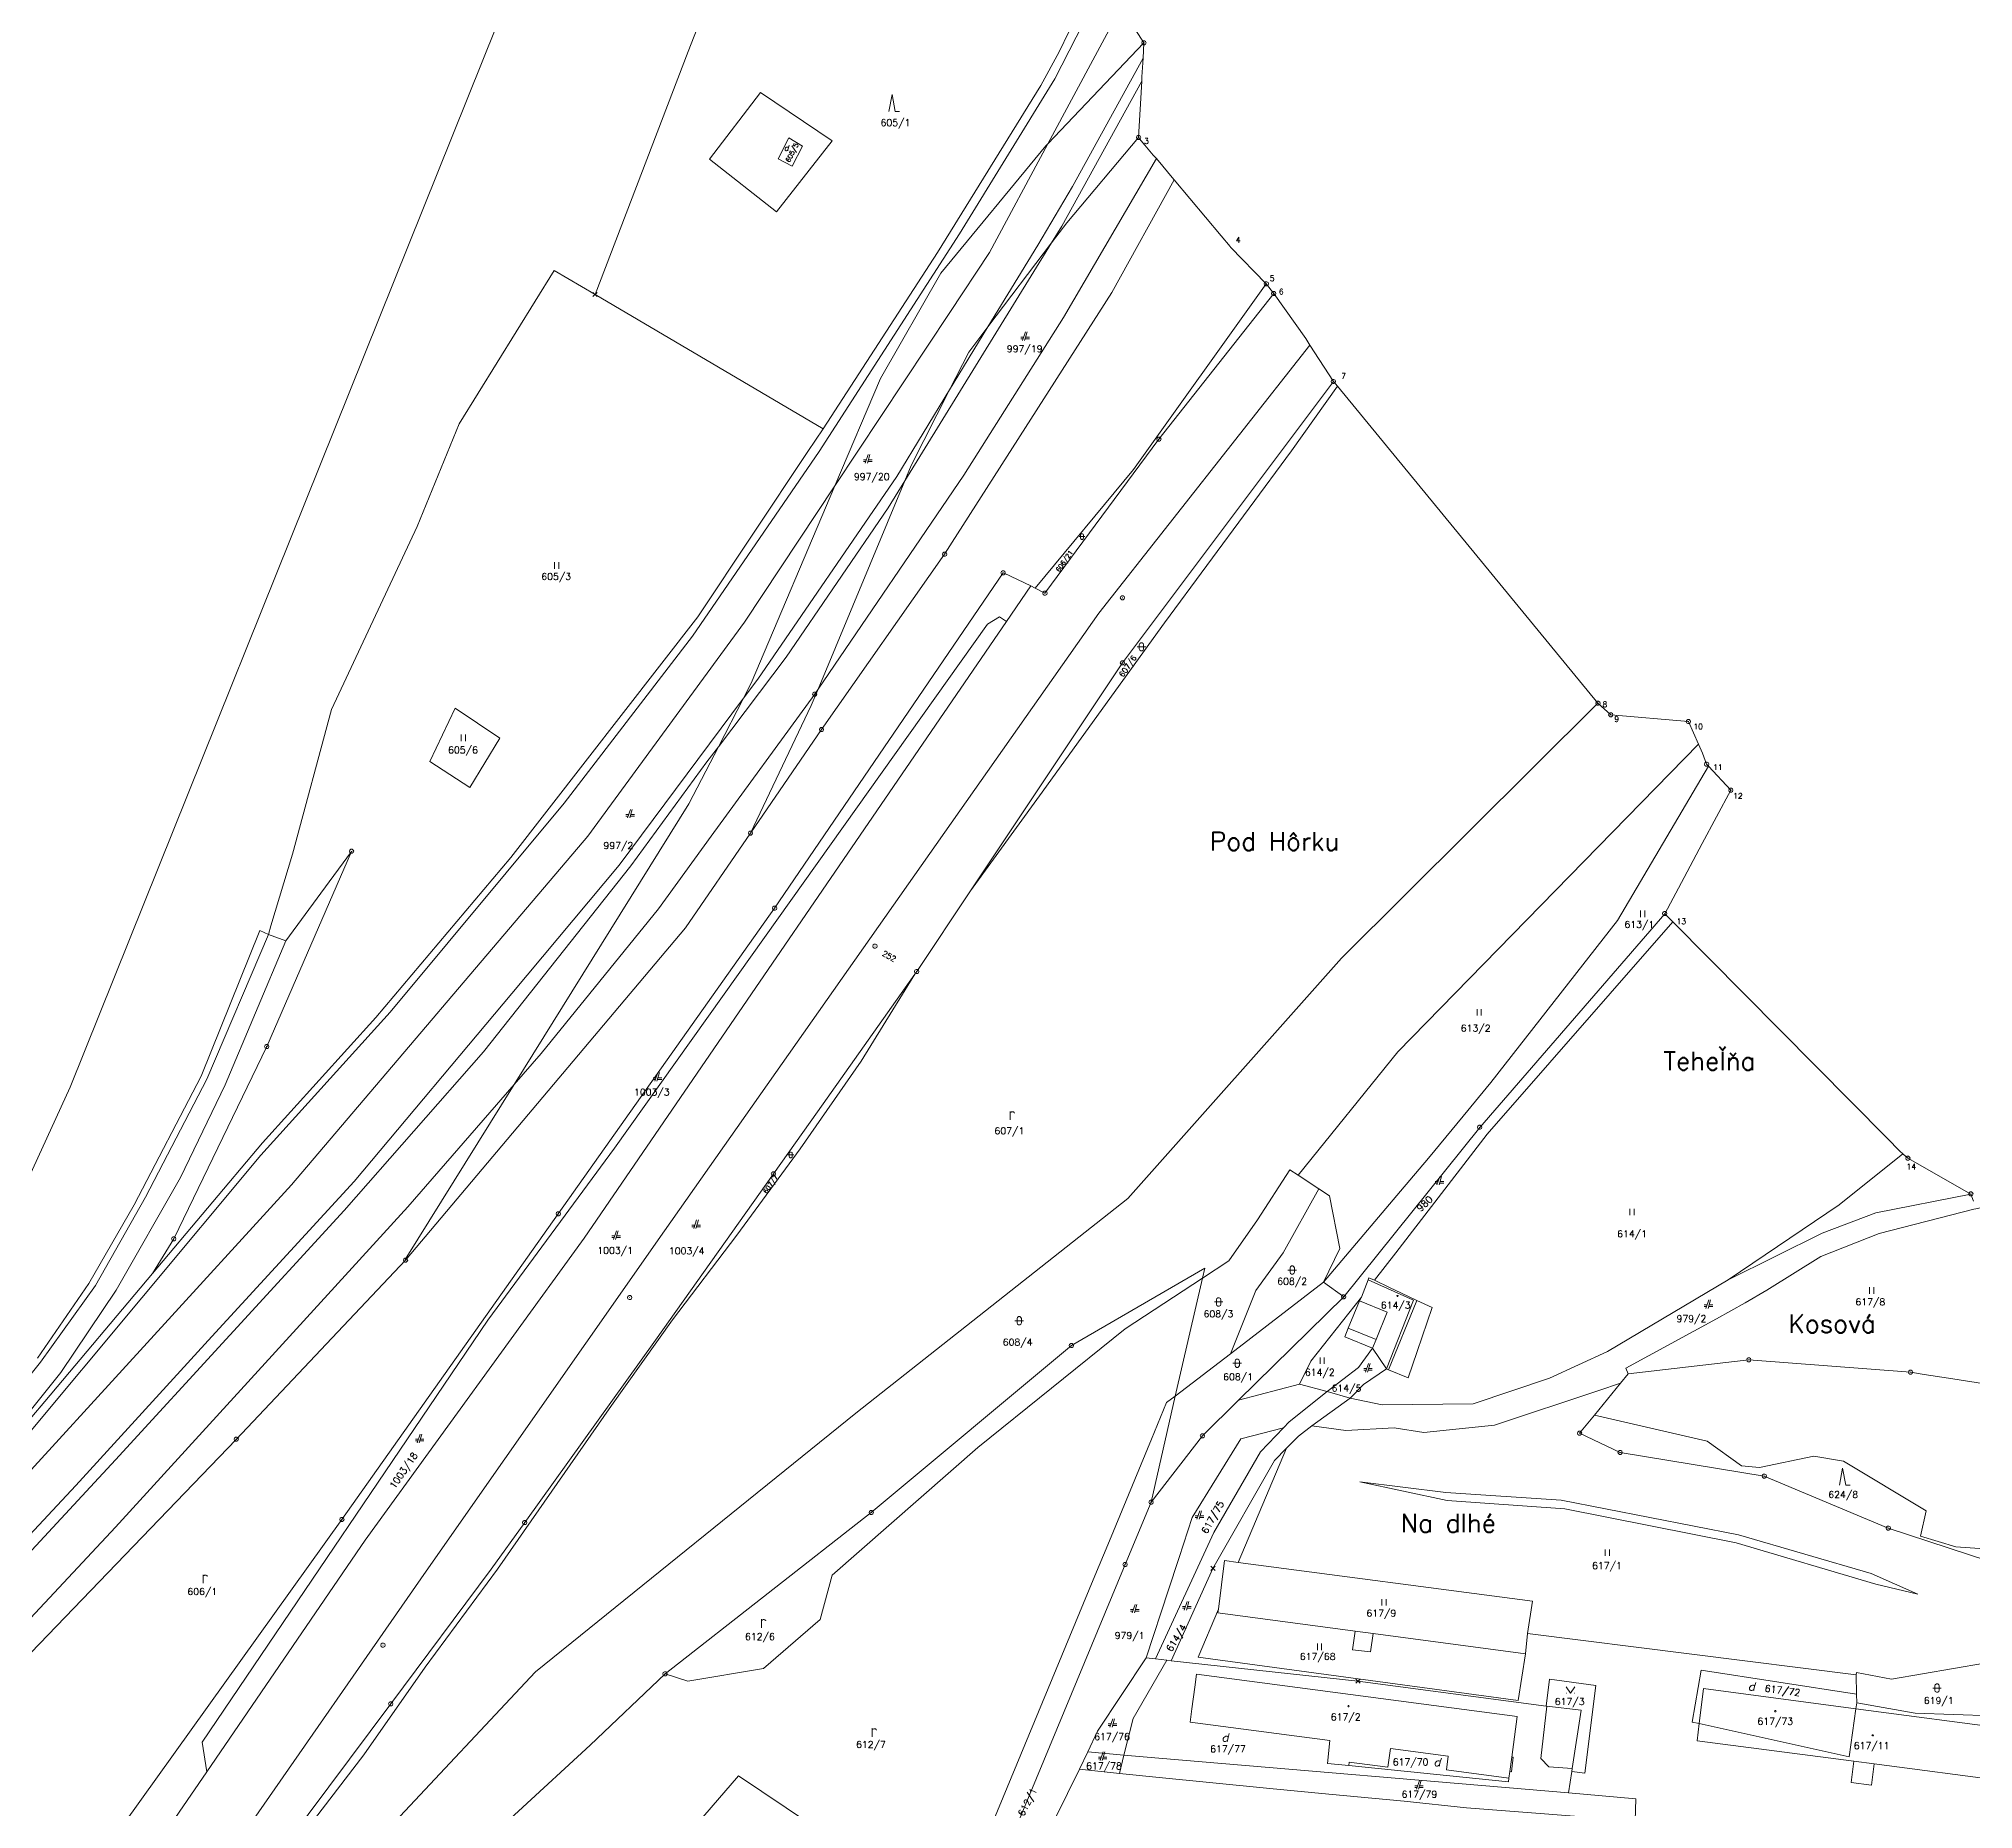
# Model space of a CAD drawing. Extents: x -443817 to 3, y -1171930 to -442383.
# Drawn here: x -442956.2 to -442502.6, y -1169912.2 to -1169496.9 of the extents above; entities that cross this region are included whole.
import ezdxf
from ezdxf.enums import TextEntityAlignment as Align

# ---------------------------------------------------------------- set-up
doc = ezdxf.new("R2010")
doc.units = 0
doc.header["$LTSCALE"] = 0.5
doc.header["$PDMODE"] = 3
doc.header["$PDSIZE"] = 0.5
for name, color, linetype, lineweight in [('KATUZ', 7, 'Continuous', 0), ('KLADPAR', 7, 'Continuous', 0), ('ZAPPAR', 7, 'Continuous', 0), ('ZNACKY', 7, 'Continuous', 0), ('ZUOB', 7, 'Continuous', 0)]:
    doc.layers.add(name, color=color, linetype=linetype, lineweight=lineweight)
doc.styles.add('ROMANS', font='romans.shx', dxfattribs={"height": 0.2})

# ---------------------------------------------------------------- blocks, each defined once
blk = doc.blocks.new('$5')
at = {"color": 0}
blk.add_line((-0.12, 0), (0.12, 0), dxfattribs=at)
at = {"color": 0, "flags": 128}
blk.add_lwpolyline([(0.15, 0.48), (0.4, 0.3), (0.5, 0.01), (0.4, -0.28), (0.15, -0.46), (-0.16, -0.46), (-0.41, -0.28), (-0.51, 0.01), (-0.41, 0.3), (-0.16, 0.48), (0.15, 0.48)], dxfattribs=at)
blk = doc.blocks.new('$93')
at = {"color": 0}
blk.add_line((-0.05, 0), (0.05, 0), dxfattribs=at)
at = {"color": 0, "flags": 128}
blk.add_lwpolyline([(0.15, 0.48), (0.4, 0.3), (0.5, 0.01), (0.4, -0.28), (0.15, -0.46), (-0.16, -0.46), (-0.41, -0.28), (-0.51, 0.01), (-0.41, 0.3), (-0.16, 0.48), (0.15, 0.48)], dxfattribs=at)
blk = doc.blocks.new('$432')
at = {"color": 0}
for p, q in [((-0.32, 0.8), (-1, 0.8)), ((-1, 0.4), (-0.46, 0.4)), ((0.1, 2), (-0.6, 0)), ((-0.1, 0), (0.5, 2)), ((0.02, 0.4), (1, 0.4)), ((1, 0.8), (0.14, 0.8))]:
    blk.add_line(p, q, dxfattribs=at)
blk = doc.blocks.new('$34')
at = {"color": 0, "flags": 128}
blk.add_lwpolyline([(-0.75, 0), (0, 4), (0.75, 0), (1.75, 0)], dxfattribs=at)
blk = doc.blocks.new('$32')
at = {"color": 0}
for p, q in [((-0.5, 1.5), (-0.5, 0)), ((0.5, 0), (0.5, 1.5))]:
    blk.add_line(p, q, dxfattribs=at)
blk = doc.blocks.new('$431')
at = {"color": 0}
blk.add_line((0.63, 0.99), (0.9, 1.89), dxfattribs=at)
at = {"color": 0, "flags": 128}
blk.add_lwpolyline([(0.45, 0), (0.45, 0.27), (0.63, 0.99), (0.54, 1.17), (0.36, 1.26), (0.09, 1.26), (-0.18, 1.17), (-0.36, 0.99), (-0.54, 0.72), (-0.54, 0.36), (-0.45, 0.09), (-0.27, 0), (0, 0), (0.18, 0.09), (0.45, 0.27)], dxfattribs=at)
blk = doc.blocks.new('$42')
at = {"color": 0, "flags": 128}
for points in [[(-1, 1), (0.27, 1), (1, 1)], [(-0.5, 1.5), (-0.4, 1.79), (-0.15, 1.97), (0.16, 1.97), (0.41, 1.79), (0.51, 1.5), (0.51, 0.5), (0.41, 0.21), (0.16, 0.03), (-0.15, 0.03), (-0.4, 0.21), (-0.5, 0.5), (-0.5, 1.5)]]:
    blk.add_lwpolyline(points, dxfattribs=at)
blk = doc.blocks.new('$479')
at = {"color": 0, "flags": 128}
for points in [[(0, 0), (0, 1.27), (0, 2)], [(0, 1.6), (0.1, 1.73), (0.23, 1.84), (0.37, 1.89), (0.6, 1.9), (0.77, 1.87), (0.87, 1.8), (0.96, 1.7), (1, 1.6)]]:
    blk.add_lwpolyline(points, dxfattribs=at)
blk = doc.blocks.new('$45')
at = {"color": 0, "flags": 128}
blk.add_lwpolyline([(0.09, 0.15), (0.18, 0), (0.09, -0.15), (-0.09, -0.15), (-0.18, 0), (-0.09, 0.15), (0.09, 0.15)], dxfattribs=at)
blk = doc.blocks.new('$40')
at = {"color": 0}
for p, q in [((-0.95, 0), (-0.85, 0)), ((0.85, 0), (0.95, 0))]:
    blk.add_line(p, q, dxfattribs=at)
at = {"color": 0, "flags": 128}
blk.add_lwpolyline([(-1, 1.5), (0, 0), (1, 1.5)], dxfattribs=at)

msp = doc.modelspace()

# ---------------------------------------------------------------- linework, layer by layer
at = {"layer": 'KATUZ', "color": 7, "linetype": 'Continuous', "flags": 128}
for points in [[(-443794.45, -1170782.16), (-443796.1, -1170767.88), (-443795.85, -1170744.99), (-443808.71, -1170677.14), (-443816.71, -1170630.78), (-443814.76, -1170616), (-443810.97, -1170604.15), (-443791.55, -1170565.47), (-443769.77, -1170532), (-443739.66, -1170498.49), (-443701.79, -1170468.69), (-443467.57, -1170261.52), (-443245.25, -1170064.11), (-443171.5, -1169998.33), (-442994.44, -1169842.64), (-442982.48, -1169816.46), (-442961.86, -1169771.31), (-442948.83, -1169742.79), (-442766.04, -1169287.74)], [(-442702.44, -1169489.6), (-442697.07, -1169497.93), (-442697.28, -1169501.51), (-442697.54, -1169505.87), (-442697.59, -1169506.89), (-442698.33, -1169520.12), (-442697.72, -1169520.88), (-442696.85, -1169521.91), (-442694.87, -1169524.26), (-442694.14, -1169525.03), (-442690.05, -1169529.97), (-442689.96, -1169530.08), (-442678.97, -1169543.17), (-442676.87, -1169545.67), (-442676.74, -1169545.82), (-442668.37, -1169554.45), (-442666.64, -1169556.73), (-442659.1, -1169567.27), (-442658.13, -1169568.78), (-442652.65, -1169577.34), (-442651.71, -1169578.47), (-442590.6, -1169652.8), (-442587.6, -1169655.49), (-442569.4, -1169657.1), (-442567.06, -1169662.35), (-442566.09, -1169664.53), (-442565.12, -1169667.07), (-442564.71, -1169667.51), (-442559.45, -1169673.18), (-442566.15, -1169685.69), (-442570.4, -1169693.63), (-442574.95, -1169702.13), (-442573.03, -1169704.07), (-442522.8, -1169754.78), (-442519.81, -1169757.8), (-442519.14, -1169758.41), (-442517.94, -1169759.49), (-442506.86, -1169765.77), (-442503.16, -1169767.87), (-442502.54, -1169769.51)]]:
    msp.add_lwpolyline(points, dxfattribs=at)
at = {"layer": 'KLADPAR', "color": 7, "linetype": 'Continuous', "flags": 128}
for points in [[(-442961.86, -1169771.31), (-442948.83, -1169742.79), (-442766.04, -1169287.74)], [(-442768.15, -1169408.5), (-442803.93, -1169499.94), (-442825.76, -1169556.94), (-442835.34, -1169551.3), (-442857.59, -1169587.23), (-442867.48, -1169611.35), (-442887.57, -1169654.26), (-442896.68, -1169688.15), (-442901.75, -1169705.02), (-442902.36, -1169707.05), (-442904.39, -1169706.1), (-442918.11, -1169740.26), (-442933.86, -1169770.4), (-442944.44, -1169788.89), (-442956.53, -1169806.36)], [(-442960.84, -1169823.71), (-442954.75, -1169816.52), (-442929.55, -1169786.5), (-442903.76, -1169755.86), (-442877.2, -1169726.46), (-442845.51, -1169688.93), (-442801.68, -1169632.49), (-442801.68, -1169632.49), (-442775.84, -1169593.79), (-442772.26, -1169588.42), (-442745.47, -1169547.1), (-442721.25, -1169507.9), (-442716.96, -1169500.04), (-442707.87, -1169481.17)], [(-442702.44, -1169489.6), (-442697.07, -1169497.93), (-442719.62, -1169521.6), (-442720.04, -1169522.05), (-442744.65, -1169551.95), (-442758.87, -1169576.6), (-442769.55, -1169601.83), (-442789.14, -1169648.1), (-442790.93, -1169651.57), (-442796.85, -1169663.03), (-442803.75, -1169676.39), (-442844.69, -1169742.16), (-442870.27, -1169783.25), (-442870.18, -1169783.37), (-442909.89, -1169825.4), (-442962.04, -1169879.59)], [(-442962.04, -1169879.59), (-442909.89, -1169825.4), (-442870.18, -1169783.37), (-442804.53, -1169705.42), (-442789.31, -1169683.24), (-442772.66, -1169658.98), (-442743.79, -1169617.86), (-442704.58, -1169556.44), (-442689.96, -1169530.08), (-442678.97, -1169543.17), (-442676.87, -1169545.67), (-442676.74, -1169545.82), (-442668.37, -1169554.45), (-442699.53, -1169598), (-442722.58, -1169625.78), (-442723.56, -1169625.28), (-442729.86, -1169622.31), (-442730.08, -1169622.2), (-442783.65, -1169700.84), (-442834.38, -1169772.5), (-442885.11, -1169844.17), (-442936.28, -1169915.55)], [(-442895.15, -1169919.19), (-442879.99, -1169899.36), (-442865.6, -1169878.82), (-442848.61, -1169855.84), (-442848.61, -1169855.84), (-442821.94, -1169817.46), (-442807.57, -1169797.41), (-442792.52, -1169777.48), (-442777.63, -1169757.3), (-442763.33, -1169736.74), (-442750.75, -1169716.29), (-442750.34, -1169715.71), (-442737.72, -1169696.77), (-442721.52, -1169674.52), (-442692.23, -1169633.96), (-442662.46, -1169593.57), (-442651.71, -1169578.47), (-442590.6, -1169652.8), (-442650.77, -1169712.57), (-442700.87, -1169768.93), (-442764.6, -1169819.24), (-442839.72, -1169879.94), (-442873.85, -1169916.33)], [(-442873.85, -1169916.33), (-442839.72, -1169879.94), (-442764.6, -1169819.24), (-442700.87, -1169768.93), (-442650.77, -1169712.57), (-442650.77, -1169712.57), (-442590.6, -1169652.8), (-442587.6, -1169655.49), (-442569.4, -1169657.1), (-442567.06, -1169662.35), (-442637.54, -1169734.51), (-442660.92, -1169763.47), (-442662.86, -1169762.2), (-442670.47, -1169773.96), (-442677.14, -1169783.54), (-442683.35, -1169787.62), (-442682.81, -1169785.27), (-442714.08, -1169803.42), (-442761, -1169842.59), (-442809.35, -1169880.39), (-442826.88, -1169897.09), (-442860.54, -1169928.08)], [(-442956.53, -1169806.36), (-442944.44, -1169788.89), (-442933.86, -1169770.4), (-442918.11, -1169740.26), (-442904.39, -1169706.1), (-442902.36, -1169707.05), (-442898.29, -1169708.53), (-442890.09, -1169697.36), (-442882.86, -1169687.52), (-442902.72, -1169733.28), (-442924.54, -1169778.38), (-442924.54, -1169778.38), (-442929.55, -1169786.5), (-442954.75, -1169816.52), (-442960.84, -1169823.71)], [(-442502.51, -1169771.44), (-442524.68, -1169777.09), (-442538.38, -1169782.49), (-442551.03, -1169790.38), (-442556.06, -1169793.42), (-442562.81, -1169797.11), (-442584.09, -1169808.73), (-442583.54, -1169810.03), (-442585.34, -1169812.23), (-442590.38, -1169813.91), (-442614.87, -1169822.07), (-442631.44, -1169823.78), (-442638.41, -1169822.67), (-442649.72, -1169823.31), (-442657.67, -1169822.22), (-442648.7, -1169815.71), (-442641.24, -1169817.33), (-442619.9, -1169817.06), (-442602.01, -1169811.08), (-442588.4, -1169804.8), (-442560.05, -1169788.03), (-442560.05, -1169788.03), (-442538.04, -1169777.04), (-442525.49, -1169772.32), (-442503.16, -1169767.87), (-442502.54, -1169769.51)], [(-442860.54, -1169928.08), (-442826.88, -1169897.09), (-442809.35, -1169880.39), (-442804.03, -1169882.14), (-442786.23, -1169879.11), (-442772.98, -1169867.61), (-442770.19, -1169857.21), (-442736.02, -1169827.3), (-442736.02, -1169827.3), (-442701.45, -1169799.49), (-442683.35, -1169787.62), (-442689.76, -1169815.25), (-442691.75, -1169816.76), (-442695.32, -1169825.37), (-442705.17, -1169849.18), (-442708.96, -1169858.32), (-442741.95, -1169938.02), (-442792.1, -1169904.3), (-442804.97, -1169919.13)], [(-442485.47, -1169852.06), (-442506.7, -1169850.61), (-442514.96, -1169848.13), (-442513.62, -1169842.13), (-442533.06, -1169830.55), (-442539.99, -1169829.31), (-442552.73, -1169832), (-442556.97, -1169831.58), (-442565.02, -1169825.79), (-442591.45, -1169819.73), (-442585.34, -1169812.23), (-442583.54, -1169810.03), (-442555.23, -1169806.76), (-442517.3, -1169809.66), (-442514.11, -1169810.16), (-442508.44, -1169811.04), (-442493.93, -1169813.31)], [(-442731.79, -1169927.81), (-442701.48, -1169854.76), (-442695.37, -1169840.13), (-442695.37, -1169840.13), (-442683.34, -1169824.59), (-442674.91, -1169816.19), (-442660.61, -1169812.46), (-442654.13, -1169814.15), (-442663.04, -1169821.29), (-442664.37, -1169822.69), (-442674.36, -1169825.29), (-442685.74, -1169843.73), (-442688.8, -1169853.12), (-442688.94, -1169853.56), (-442691.29, -1169860.72), (-442696.52, -1169876.66), (-442707.97, -1169893.86), (-442710.25, -1169898.7), (-442712.16, -1169902.76), (-442734.68, -1169948.42)], [(-442499.99, -1169877.88), (-442521.75, -1169881.63), (-442529.97, -1169880.1), (-442530.03, -1169880.63), (-442607.1, -1169870.89), (-442605.95, -1169863.36), (-442674.99, -1169854.25), (-442663.66, -1169827.5), (-442663.66, -1169827.5), (-442660.86, -1169824.64), (-442657.67, -1169822.22), (-442649.72, -1169823.31), (-442638.41, -1169822.67), (-442631.44, -1169823.78), (-442614.87, -1169822.07), (-442590.38, -1169813.91), (-442585.34, -1169812.23), (-442591.45, -1169819.73), (-442594.92, -1169823.98), (-442585.41, -1169828.46), (-442551.6, -1169834.02), (-442522.53, -1169846.21), (-442484.88, -1169858.6)], [(-442734.68, -1169948.42), (-442712.16, -1169902.76), (-442702.77, -1169903.74), (-442694.27, -1169904.63), (-442667.58, -1169907.27), (-442653.68, -1169908.63), (-442636.02, -1169910.28), (-442621.47, -1169911.78), (-442581.89, -1169914.89), (-442581.76, -1169909.66), (-442597.48, -1169908.32), (-442596.73, -1169903.26), (-442593.67, -1169903.65), (-442591.09, -1169883.15), (-442602, -1169881.67), (-442602.77, -1169887.97), (-442646.9, -1169882.1), (-442690.68, -1169877.3), (-442680.89, -1169855.66), (-442680.89, -1169855.66), (-442666.47, -1169830.39), (-442663.66, -1169827.5), (-442674.99, -1169854.25), (-442678.19, -1169853.83), (-442679.62, -1169865.21), (-442684.38, -1169876.46), (-442609.33, -1169886.63), (-442607.56, -1169875.68), (-442607.1, -1169870.89), (-442530.03, -1169880.63), (-442529.97, -1169885.15), (-442566.41, -1169879.5), (-442568.49, -1169891.68), (-442566.85, -1169892.04), (-442567.35, -1169896.1), (-442530.62, -1169900.88), (-442531.27, -1169905.84), (-442526.47, -1169906.46), (-442525.83, -1169901.5), (-442494.94, -1169905.52)], [(-442493.37, -1169893.42), (-442530.14, -1169888.57), (-442529.94, -1169887.18), (-442516.24, -1169889.57), (-442498.22, -1169890.22)]]:
    msp.add_lwpolyline(points, dxfattribs=at)
for points in [[(-442763.61, -1169397.13), (-442758.12, -1169405.91), (-442757.64, -1169406.61), (-442760.8, -1169412.46), (-442772.24, -1169433.42), (-442758.28, -1169443.75), (-442757.68, -1169455.37), (-442754.52, -1169455.33), (-442754.46, -1169456.97), (-442749.36, -1169456.75), (-442749.43, -1169455.03), (-442746.19, -1169454.89), (-442746.3, -1169452.63), (-442707.87, -1169481.17), (-442716.96, -1169500.04), (-442721.25, -1169507.9), (-442745.47, -1169547.1), (-442772.26, -1169588.42), (-442825.76, -1169556.94), (-442803.93, -1169499.94), (-442768.15, -1169408.5), (-442763.61, -1169397.13)], [(-442697.07, -1169497.93), (-442697.28, -1169501.51), (-442697.54, -1169505.87), (-442697.59, -1169506.89), (-442698.33, -1169520.12), (-442715.17, -1169540.1), (-442718.77, -1169544.86), (-442733.63, -1169564.5), (-442738.13, -1169570.45), (-442742.64, -1169579.33), (-442751.61, -1169597), (-442753.13, -1169600.64), (-442773.48, -1169649.49), (-442775.07, -1169653.3), (-442789.31, -1169683.24), (-442804.53, -1169705.42), (-442870.18, -1169783.37), (-442870.27, -1169783.25), (-442844.69, -1169742.16), (-442803.75, -1169676.39), (-442796.85, -1169663.03), (-442790.93, -1169651.57), (-442789.14, -1169648.1), (-442769.55, -1169601.83), (-442758.87, -1169576.6), (-442744.65, -1169551.95), (-442720.04, -1169522.05), (-442719.62, -1169521.6), (-442697.07, -1169497.93)], [(-442698.33, -1169520.12), (-442697.72, -1169520.88), (-442696.85, -1169521.91), (-442694.87, -1169524.26), (-442694.14, -1169525.03), (-442690.05, -1169529.97), (-442689.96, -1169530.08), (-442704.58, -1169556.44), (-442743.79, -1169617.86), (-442772.66, -1169658.98), (-442789.31, -1169683.24), (-442775.07, -1169653.3), (-442773.48, -1169649.49), (-442753.13, -1169600.64), (-442751.61, -1169597), (-442742.64, -1169579.33), (-442738.13, -1169570.45), (-442733.63, -1169564.5), (-442718.77, -1169544.86), (-442715.17, -1169540.1), (-442698.33, -1169520.12)], [(-442825.76, -1169556.94), (-442772.26, -1169588.42), (-442775.84, -1169593.79), (-442801.68, -1169632.49), (-442845.51, -1169688.93), (-442877.2, -1169726.46), (-442903.76, -1169755.86), (-442929.55, -1169786.5), (-442924.54, -1169778.38), (-442902.72, -1169733.28), (-442882.86, -1169687.52), (-442890.09, -1169697.36), (-442898.29, -1169708.53), (-442902.36, -1169707.05), (-442901.75, -1169705.02), (-442896.68, -1169688.15), (-442887.57, -1169654.26), (-442867.48, -1169611.35), (-442857.59, -1169587.23), (-442835.34, -1169551.3), (-442825.76, -1169556.94)], [(-442668.37, -1169554.45), (-442666.64, -1169556.73), (-442693.56, -1169590.89), (-442720.27, -1169626.97), (-442722.58, -1169625.78), (-442699.53, -1169598), (-442668.37, -1169554.45)], [(-442723.56, -1169625.28), (-442722.58, -1169625.78), (-442720.27, -1169626.97), (-442693.56, -1169590.89), (-442666.64, -1169556.73), (-442659.1, -1169567.27), (-442658.13, -1169568.78), (-442707.64, -1169631.69), (-442809.45, -1169776.53), (-442865.33, -1169856.3), (-442952.77, -1169981.98), (-442962.34, -1169974.21), (-442960.66, -1169971.46), (-442939.26, -1169941.42), (-442927.1, -1169924.35), (-442929.53, -1169922.46), (-442929.76, -1169922.28), (-442916.79, -1169903.33), (-442879.63, -1169849.04), (-442828.31, -1169778.2), (-442729.28, -1169633.63), (-442723.56, -1169625.28)], [(-442707.64, -1169631.69), (-442658.13, -1169568.78), (-442652.65, -1169577.34), (-442702.11, -1169643.3), (-442737.72, -1169696.77), (-442750.34, -1169715.71), (-442750.75, -1169716.29), (-442773.63, -1169748.61), (-442783.92, -1169763.14), (-442811.56, -1169802.16), (-442842.25, -1169844.93), (-442850.1, -1169855.87), (-442873.65, -1169887.43), (-442907.56, -1169932.87), (-442931.8, -1169962.28), (-442928.97, -1169964.67), (-442928.19, -1169965.33), (-442934.97, -1169974.09), (-442945.57, -1169987.78), (-442952.77, -1169981.98), (-442865.33, -1169856.3), (-442809.45, -1169776.53), (-442707.64, -1169631.69)], [(-442652.65, -1169577.34), (-442651.71, -1169578.47), (-442662.46, -1169593.57), (-442692.23, -1169633.96), (-442721.52, -1169674.52), (-442737.72, -1169696.77), (-442702.11, -1169643.3), (-442652.65, -1169577.34)], [(-442917.91, -1169896.42), (-442916.79, -1169903.33), (-442929.76, -1169922.28), (-442936.28, -1169915.55), (-442885.11, -1169844.17), (-442834.38, -1169772.5), (-442783.65, -1169700.84), (-442730.08, -1169622.2), (-442729.86, -1169622.31), (-442723.56, -1169625.28), (-442729.28, -1169633.63), (-442730.9, -1169632.49), (-442733.77, -1169634.23), (-442792.18, -1169716.37), (-442821.24, -1169757.12), (-442850.9, -1169797.46), (-442917.91, -1169896.42)], [(-442916.79, -1169903.33), (-442917.91, -1169896.42), (-442850.9, -1169797.46), (-442821.24, -1169757.12), (-442792.18, -1169716.37), (-442733.77, -1169634.23), (-442730.9, -1169632.49), (-442729.28, -1169633.63), (-442828.31, -1169778.2), (-442879.63, -1169849.04), (-442916.79, -1169903.33)], [(-442564.71, -1169667.51), (-442586.01, -1169703.76), (-442615.76, -1169741.72), (-442622.23, -1169749.61), (-442630.31, -1169759.46), (-442636.89, -1169767.21), (-442655, -1169788.57), (-442651.14, -1169780.66), (-442653.59, -1169768.28), (-442656.09, -1169766.64), (-442660.92, -1169763.47), (-442637.54, -1169734.51), (-442567.06, -1169662.35), (-442566.09, -1169664.53), (-442565.12, -1169667.07), (-442564.71, -1169667.51)], [(-442559.45, -1169673.18), (-442566.15, -1169685.69), (-442570.4, -1169693.63), (-442574.95, -1169702.13), (-442618.34, -1169752.24), (-442650.23, -1169791.96), (-442655, -1169788.57), (-442636.89, -1169767.21), (-442630.31, -1169759.46), (-442622.23, -1169749.61), (-442615.76, -1169741.72), (-442586.01, -1169703.76), (-442564.71, -1169667.51), (-442559.45, -1169673.18)], [(-442618.34, -1169752.24), (-442574.95, -1169702.13), (-442573.03, -1169704.07), (-442616.62, -1169753.85), (-442618.95, -1169756.87), (-442638.04, -1169781.65), (-442643, -1169788.1), (-442644.3, -1169787.51), (-442644.49, -1169787.97), (-442646.06, -1169792.03), (-442657.95, -1169807.03), (-442660.61, -1169812.46), (-442674.91, -1169816.19), (-442650.23, -1169791.96), (-442618.34, -1169752.24)], [(-442573.03, -1169704.07), (-442522.8, -1169754.78), (-442519.81, -1169757.8), (-442519.14, -1169758.41), (-442517.94, -1169759.49), (-442506.86, -1169765.77), (-442503.16, -1169767.87), (-442525.49, -1169772.32), (-442538.04, -1169777.04), (-442560.05, -1169788.03), (-442588.4, -1169804.8), (-442602.01, -1169811.08), (-442619.9, -1169817.06), (-442641.24, -1169817.33), (-442648.7, -1169815.71), (-442645.56, -1169812.51), (-442640.2, -1169808.9), (-442639.75, -1169809.09), (-442635.11, -1169810.97), (-442633.02, -1169804.79), (-442629.52, -1169794.46), (-442633.11, -1169792.85), (-442636.67, -1169791.12), (-442639.46, -1169789.79), (-442643, -1169788.1), (-442638.04, -1169781.65), (-442618.95, -1169756.87), (-442616.62, -1169753.85), (-442573.03, -1169704.07)], [(-442928.97, -1169964.67), (-442931.8, -1169962.28), (-442907.56, -1169932.87), (-442873.65, -1169887.43), (-442850.1, -1169855.87), (-442842.25, -1169844.93), (-442811.56, -1169802.16), (-442783.92, -1169763.14), (-442773.63, -1169748.61), (-442750.75, -1169716.29), (-442763.33, -1169736.74), (-442777.63, -1169757.3), (-442792.52, -1169777.48), (-442807.57, -1169797.41), (-442821.94, -1169817.46), (-442848.61, -1169855.84), (-442865.6, -1169878.82), (-442879.99, -1169899.36), (-442895.15, -1169919.19), (-442910.31, -1169939.15), (-442928.97, -1169964.67)], [(-442656.09, -1169766.64), (-442664.41, -1169781.7), (-442670.83, -1169790.49), (-442676.74, -1169805.35), (-442689.76, -1169815.25), (-442683.35, -1169787.62), (-442677.14, -1169783.54), (-442670.47, -1169773.96), (-442662.86, -1169762.2), (-442660.92, -1169763.47), (-442656.09, -1169766.64)], [(-442655, -1169788.57), (-442676.74, -1169805.35), (-442670.83, -1169790.49), (-442664.41, -1169781.7), (-442656.09, -1169766.64), (-442653.59, -1169768.28), (-442651.14, -1169780.66), (-442655, -1169788.57)], [(-442502, -1169771.32), (-442490.13, -1169768.74), (-442489.41, -1169771.26), (-442486.18, -1169773.68), (-442485.47, -1169814.63), (-442493.09, -1169813.44), (-442493.93, -1169813.31), (-442508.44, -1169811.04), (-442514.11, -1169810.16), (-442517.3, -1169809.66), (-442555.23, -1169806.76), (-442583.54, -1169810.03), (-442584.09, -1169808.73), (-442562.81, -1169797.11), (-442556.06, -1169793.42), (-442551.03, -1169790.38), (-442538.38, -1169782.49), (-442524.68, -1169777.09), (-442502.51, -1169771.44), (-442502, -1169771.32)], [(-442761, -1169842.59), (-442714.08, -1169803.42), (-442682.81, -1169785.27), (-442683.35, -1169787.62), (-442701.45, -1169799.49), (-442736.02, -1169827.3), (-442770.19, -1169857.21), (-442772.98, -1169867.61), (-442786.23, -1169879.11), (-442804.03, -1169882.14), (-442809.35, -1169880.39), (-442761, -1169842.59)], [(-442633.11, -1169792.85), (-442629.52, -1169794.46), (-442633.02, -1169804.79), (-442635.11, -1169810.97), (-442639.75, -1169809.09), (-442640.2, -1169808.9), (-442643.46, -1169804.02), (-442649.97, -1169801.35), (-442649.14, -1169799.34), (-442646.53, -1169792.89), (-442646.06, -1169792.03), (-442644.49, -1169787.97), (-442644.3, -1169787.51), (-442643, -1169788.1), (-442639.46, -1169789.79), (-442636.67, -1169791.12), (-442633.11, -1169792.85)], [(-442676.74, -1169805.35), (-442655, -1169788.57), (-442650.23, -1169791.96), (-442674.91, -1169816.19), (-442683.34, -1169824.59), (-442695.37, -1169840.13), (-442689.76, -1169815.25), (-442676.74, -1169805.35)], [(-442649.97, -1169801.35), (-442643.46, -1169804.02), (-442646.79, -1169808.58), (-442654.13, -1169814.15), (-442660.61, -1169812.46), (-442657.95, -1169807.03), (-442646.06, -1169792.03), (-442646.53, -1169792.89), (-442649.14, -1169799.34), (-442649.97, -1169801.35)], [(-442643.46, -1169804.02), (-442640.2, -1169808.9), (-442645.56, -1169812.51), (-442648.7, -1169815.71), (-442654.13, -1169814.15), (-442646.79, -1169808.58), (-442643.46, -1169804.02)], [(-442654.13, -1169814.15), (-442648.7, -1169815.71), (-442657.67, -1169822.22), (-442660.86, -1169824.64), (-442663.66, -1169827.5), (-442666.47, -1169830.39), (-442680.89, -1169855.66), (-442690.68, -1169877.3), (-442691.73, -1169877.19), (-442694.34, -1169876.9), (-442680.66, -1169847.21), (-442669.71, -1169828.3), (-442664.37, -1169822.69), (-442663.04, -1169821.29), (-442654.13, -1169814.15)], [(-442689.76, -1169815.25), (-442695.37, -1169840.13), (-442701.48, -1169854.76), (-442731.79, -1169927.81), (-442736.51, -1169936.76), (-442741.95, -1169938.02), (-442708.96, -1169858.32), (-442705.17, -1169849.18), (-442695.32, -1169825.37), (-442691.75, -1169816.76), (-442689.76, -1169815.25)], [(-442696.52, -1169876.66), (-442691.29, -1169860.72), (-442688.94, -1169853.56), (-442688.8, -1169853.12), (-442685.74, -1169843.73), (-442674.36, -1169825.29), (-442664.37, -1169822.69), (-442669.71, -1169828.3), (-442680.66, -1169847.21), (-442694.34, -1169876.9), (-442696.52, -1169876.66)], [(-442565.02, -1169825.79), (-442556.97, -1169831.58), (-442552.73, -1169832), (-442539.99, -1169829.31), (-442533.06, -1169830.55), (-442513.62, -1169842.13), (-442514.96, -1169848.13), (-442506.7, -1169850.61), (-442485.47, -1169852.06), (-442484.88, -1169858.6), (-442522.53, -1169846.21), (-442551.6, -1169834.02), (-442585.41, -1169828.46), (-442594.92, -1169823.98), (-442591.45, -1169819.73), (-442565.02, -1169825.79)], [(-442605.95, -1169863.36), (-442607.1, -1169870.89), (-442607.56, -1169875.68), (-442643.32, -1169870.94), (-442643.93, -1169875.26), (-442648.14, -1169874.74), (-442647.56, -1169870.38), (-442679.73, -1169866.11), (-442679.62, -1169865.21), (-442678.19, -1169853.83), (-442674.99, -1169854.25), (-442605.95, -1169863.36)], [(-442607.56, -1169875.68), (-442609.33, -1169886.63), (-442684.38, -1169876.46), (-442679.62, -1169865.21), (-442679.73, -1169866.11), (-442647.56, -1169870.38), (-442648.14, -1169874.74), (-442643.93, -1169875.26), (-442643.32, -1169870.94), (-442607.56, -1169875.68)], [(-442710.25, -1169898.7), (-442707.97, -1169893.86), (-442696.52, -1169876.66), (-442694.34, -1169876.9), (-442691.73, -1169877.19), (-442699.61, -1169890.86), (-442701.75, -1169899.45), (-442710.25, -1169898.7)], [(-442646.9, -1169882.1), (-442602.77, -1169887.97), (-442602.58, -1169888), (-442594.57, -1169888.87), (-442596.63, -1169902.62), (-442596.73, -1169903.26), (-442597.48, -1169908.32), (-442693.57, -1169900.15), (-442701.75, -1169899.45), (-442699.61, -1169890.86), (-442691.73, -1169877.19), (-442690.68, -1169877.3), (-442646.9, -1169882.1)], [(-442499.99, -1169877.88), (-442484.04, -1169875.47), (-442478.94, -1169887.08), (-442484.02, -1169888.42), (-442498.22, -1169890.22), (-442516.24, -1169889.57), (-442529.94, -1169887.18), (-442529.97, -1169885.15), (-442530.03, -1169880.63), (-442529.97, -1169880.1), (-442521.75, -1169881.63), (-442499.99, -1169877.88)], [(-442626.15, -1169902.88), (-442625.73, -1169899.67), (-442639.26, -1169897.89), (-442639.87, -1169902.25), (-442648.97, -1169901.09), (-442649.06, -1169901.9), (-442654.01, -1169901.38), (-442653.45, -1169896.03), (-442686.19, -1169891.72), (-442685.8, -1169888.58), (-442685.14, -1169883.54), (-442684.75, -1169880.48), (-442609.57, -1169890.37), (-442610.84, -1169899.91), (-442610.47, -1169899.96), (-442610.91, -1169903.33), (-442611.27, -1169903.28), (-442611.47, -1169904.87), (-442626.15, -1169902.88)], [(-442684.75, -1169880.48), (-442685.14, -1169883.54), (-442685.8, -1169888.58), (-442686.19, -1169891.72), (-442653.45, -1169896.03), (-442654.01, -1169901.38), (-442649.06, -1169901.9), (-442611.58, -1169905.71), (-442611.47, -1169904.87), (-442611.27, -1169903.28), (-442610.91, -1169903.33), (-442610.47, -1169899.96), (-442610.84, -1169899.91), (-442609.57, -1169890.37), (-442684.75, -1169880.48)], [(-442602, -1169881.67), (-442591.09, -1169883.15), (-442593.67, -1169903.65), (-442596.73, -1169903.26), (-442596.63, -1169902.62), (-442594.57, -1169888.87), (-442602.58, -1169888), (-442602.77, -1169887.97), (-442602, -1169881.67)], [(-442529.97, -1169885.15), (-442529.94, -1169887.18), (-442530.14, -1169888.57), (-442565.85, -1169883.85), (-442566.85, -1169892.04), (-442568.49, -1169891.68), (-442566.41, -1169879.5), (-442529.97, -1169885.15)], [(-442493.37, -1169893.42), (-442494.94, -1169905.52), (-442525.83, -1169901.5), (-442526.47, -1169906.46), (-442531.27, -1169905.84), (-442530.62, -1169900.88), (-442567.35, -1169896.1), (-442566.85, -1169892.04), (-442531.74, -1169899.84), (-442530.14, -1169888.57), (-442493.37, -1169893.42)], [(-442581.76, -1169909.66), (-442581.89, -1169914.89), (-442621.47, -1169911.78), (-442636.02, -1169910.28), (-442653.68, -1169908.63), (-442667.58, -1169907.27), (-442694.27, -1169904.63), (-442702.77, -1169903.74), (-442701.75, -1169899.45), (-442693.57, -1169900.15), (-442597.48, -1169908.32), (-442581.76, -1169909.66)], [(-442625.73, -1169899.67), (-442626.15, -1169902.88), (-442611.47, -1169904.87), (-442611.58, -1169905.71), (-442649.06, -1169901.9), (-442648.97, -1169901.09), (-442639.87, -1169902.25), (-442639.26, -1169897.89), (-442625.73, -1169899.67)]]:
    msp.add_lwpolyline(points, close=True, dxfattribs=at)
at = {"layer": 'KLADPAR', "color": 7, "linetype": 'Continuous'}
for p in [(-442825.76, -1169556.94), (-442680.89, -1169855.66), (-442680.89, -1169855.66), (-442680.89, -1169855.66), (-442646.9, -1169882.1)]:
    msp.add_point(p, dxfattribs=at)
for points in [[(-442782.83, -1169525.16), (-442779.58, -1169526.88), (-442777.09, -1169522.13), (-442780.34, -1169520.21)], [(-442779.58, -1169526.88), (-442782.83, -1169525.16), (-442780.34, -1169520.21), (-442777.09, -1169522.13)], [(-442864.51, -1169666.42), (-442855.12, -1169672.54), (-442848.1, -1169660.97), (-442858.55, -1169653.96)], [(-442855.12, -1169672.54), (-442864.51, -1169666.42), (-442858.55, -1169653.96), (-442848.1, -1169660.97)], [(-442530.14, -1169888.57), (-442531.74, -1169899.84), (-442566.85, -1169892.04), (-442565.85, -1169883.85)], [(-442702.77, -1169903.74), (-442712.16, -1169902.76), (-442710.25, -1169898.7), (-442701.75, -1169899.45)], [(-442804.97, -1169919.13), (-442792.1, -1169904.3), (-442741.95, -1169938.02), (-442760.2, -1169945.58)]]:
    msp.add_3dface(points, dxfattribs=at)
at = {"layer": 'ZAPPAR', "color": 7, "linetype": 'Continuous'}
for p, q in [((-442719.62, -1169521.6), (-442702.44, -1169489.6)), ((-442753.13, -1169600.64), (-442718.77, -1169544.86)), ((-442742.64, -1169579.33), (-442733.63, -1169564.5)), ((-442639.75, -1169809.09), (-442633.11, -1169792.85)), ((-442647.56, -1169870.38), (-442643.32, -1169870.94)), ((-442604.03, -1169900.23), (-442602.58, -1169888)), ((-442610.84, -1169899.91), (-442611.27, -1169903.28)), ((-442602.11, -1169902.19), (-442604.03, -1169900.23)), ((-442530.62, -1169900.88), (-442525.83, -1169901.5)), ((-442602.11, -1169902.19), (-442596.63, -1169902.62))]:
    msp.add_line(p, q, dxfattribs=at)
at = {"layer": 'ZAPPAR', "color": 7, "linetype": 'Continuous', "flags": 128}
for points in [[(-442706.33, -1169483.55), (-442717.97, -1169506.37), (-442740.28, -1169542.72), (-442773.24, -1169593.75), (-442802.94, -1169637.02), (-442832.99, -1169676.19), (-442873.82, -1169725.22), (-442904.14, -1169758.72), (-442959.9, -1169825.65), (-442971.04, -1169844.24), (-442984.37, -1169858.51), (-443026.95, -1169904.1), (-443031.57, -1169911.23), (-442964.61, -1169839.85), (-442896.9, -1169765.7), (-442827.46, -1169683.97), (-442790.72, -1169633.79), (-442769.55, -1169601.83)], [(-442733.63, -1169564.5), (-442721.98, -1169545.33), (-442713.8, -1169531.62), (-442697.28, -1169501.51)], [(-442718.77, -1169544.86), (-442716.33, -1169540.9), (-442697.59, -1169506.89)], [(-442769.55, -1169601.83), (-442742.6, -1169561.14), (-442733.29, -1169547.08), (-442719.62, -1169521.6)], [(-442694.14, -1169525.03), (-442715.93, -1169562.33), (-442739.33, -1169599.34), (-442773.48, -1169649.49)], [(-442790.93, -1169651.57), (-442787.62, -1169647.13), (-442754.98, -1169599.64), (-442742.64, -1169579.33)], [(-442796.85, -1169663.03), (-442780.92, -1169641.97), (-442757.04, -1169606.99), (-442753.13, -1169600.64)], [(-442790.93, -1169651.57), (-442820.13, -1169690.73), (-442845.31, -1169720.88), (-442882.24, -1169764.94), (-442915.61, -1169801.31), (-442947.52, -1169836.2), (-442973.67, -1169864.22), (-443023.81, -1169918.43)], [(-442844.69, -1169742.16), (-442838.41, -1169734.95), (-442810.89, -1169701), (-442798.51, -1169683.99), (-442774.24, -1169650.64), (-442773.48, -1169649.49)], [(-442796.85, -1169663.03), (-442799.52, -1169666.56), (-442817.37, -1169690.92), (-442851.95, -1169734.53), (-442884.6, -1169771.75), (-442938.23, -1169830.21), (-443021.74, -1169920.36)], [(-442898.29, -1169708.53), (-442912.48, -1169742.29), (-442922.97, -1169764.01), (-442938.05, -1169790.41), (-442951.03, -1169809.69), (-442991.14, -1169859.73), (-442990.94, -1169860.17), (-442992.86, -1169863.03), (-443002.45, -1169873.92)], [(-442902.36, -1169707.05), (-442916.76, -1169740.9), (-442931.16, -1169768.63), (-442942.89, -1169789.3), (-442955.77, -1169807.3), (-442994.65, -1169855.71)], [(-442844.69, -1169742.16), (-442869.68, -1169770.84), (-442938.24, -1169846.03), (-442999.16, -1169911.21)], [(-442519.14, -1169758.41), (-442534.05, -1169770.41), (-442560.05, -1169788.03)], [(-442644.49, -1169787.97), (-442633.86, -1169792.78), (-442640.2, -1169808.9)], [(-442646.53, -1169792.89), (-442640.03, -1169795.56), (-442642.64, -1169802)], [(-442643.46, -1169804.02), (-442642.64, -1169802), (-442649.14, -1169799.34)]]:
    msp.add_lwpolyline(points, dxfattribs=at)
msp.add_lwpolyline([(-442646.44, -1169835.34), (-442626.31, -1169837.88), (-442599.24, -1169839.68), (-442557.68, -1169847.77), (-442526.52, -1169856.88), (-442515.62, -1169861.69), (-442525.45, -1169859.34), (-442558.22, -1169849.65), (-442598.38, -1169841.71), (-442625.94, -1169839.76), (-442646.44, -1169835.34)], close=True, dxfattribs=at)
at = {"layer": 'ZAPPAR', "color": 7, "linetype": 'Continuous'}
msp.add_3dface([(-442786.94, -1169509.54), (-442798.89, -1169525.22), (-442783.25, -1169537.55), (-442770.18, -1169520.89)], dxfattribs=at)
at = {"layer": 'ZUOB', "color": 7, "linetype": 'Continuous', "flags": 128}
for points in [[(-442961.86, -1169771.31), (-442948.83, -1169742.79), (-442766.04, -1169287.74)], [(-442702.44, -1169489.6), (-442697.07, -1169497.93), (-442697.28, -1169501.51), (-442697.54, -1169505.87), (-442697.59, -1169506.89), (-442698.33, -1169520.12), (-442697.72, -1169520.88), (-442696.85, -1169521.91), (-442694.87, -1169524.26), (-442694.14, -1169525.03), (-442690.05, -1169529.97), (-442689.96, -1169530.08), (-442678.97, -1169543.17), (-442676.87, -1169545.67), (-442676.74, -1169545.82), (-442668.37, -1169554.45), (-442666.64, -1169556.73), (-442659.1, -1169567.27), (-442658.13, -1169568.78), (-442652.65, -1169577.34), (-442651.71, -1169578.47), (-442590.6, -1169652.8), (-442587.6, -1169655.49), (-442569.4, -1169657.1), (-442567.06, -1169662.35), (-442566.09, -1169664.53), (-442565.12, -1169667.07), (-442564.71, -1169667.51), (-442559.45, -1169673.18), (-442566.15, -1169685.69), (-442570.4, -1169693.63), (-442574.95, -1169702.13), (-442573.03, -1169704.07), (-442522.8, -1169754.78), (-442519.81, -1169757.8), (-442519.14, -1169758.41), (-442517.94, -1169759.49), (-442506.86, -1169765.77), (-442503.16, -1169767.87), (-442502.54, -1169769.51)]]:
    msp.add_lwpolyline(points, dxfattribs=at)

# ---------------------------------------------------------------- block references
at = {"layer": 'KLADPAR', "color": 7, "linetype": 'Continuous'}
for name, p in [('$34', (-442756.12, -1169514.01)), ('$432', (-442724.93, -1169567.72)), ('$432', (-442761.8, -1169596.48)), ('$32', (-442834.79, -1169621.23)), ('$42', (-442697.65, -1169640.56)), ('$32', (-442856.64, -1169661.65)), ('$432', (-442817.54, -1169679.68)), ('$32', (-442580.14, -1169702.92)), ('$32', (-442618.47, -1169726.02)), ('$432', (-442811.14, -1169741.4)), ('$479', (-442728.45, -1169750.49)), ('$432', (-442627.77, -1169765.74)), ('$432', (-442802.04, -1169775.96)), ('$32', (-442582.6, -1169772.81)), ('$432', (-442820.83, -1169778.5)), ('$42', (-442662.3, -1169786.7)), ('$42', (-442679.55, -1169794.19)), ('$45', (-442637.61, -1169791.78)), ('$32', (-442526.42, -1169791.24)), ('$42', (-442726.31, -1169798.58)), ('$432', (-442564.69, -1169794.68)), ('$42', (-442675.2, -1169808.55)), ('$32', (-442655.28, -1169807.68)), ('$432', (-442644.54, -1169809.61)), ('$432', (-442866.89, -1169826.18)), ('$34', (-442533.25, -1169836.16)), ('$432', (-442684.05, -1169844.14)), ('$32', (-442588.4, -1169852.74)), ('$479', (-442917.68, -1169859.14)), ('$432', (-442699.2, -1169866.11)), ('$432', (-442687, -1169865.42)), ('$32', (-442640.8, -1169864.36)), ('$479', (-442786.71, -1169869.57)), ('$32', (-442655.9, -1169874.8)), ('$431', (-442554.5, -1169884.32)), ('$42', (-442511.11, -1169884.72)), ('$40', (-442597.03, -1169884.93)), ('$432', (-442704.44, -1169892.9)), ('$45', (-442649.09, -1169887.99)), ('$45', (-442549.03, -1169889.14)), ('$479', (-442760.8, -1169895.16)), ('$431', (-442677.95, -1169896.29)), ('$45', (-442526.18, -1169894.81)), ('$432', (-442706.74, -1169900.7)), ('$431', (-442628.22, -1169902.02)), ('$432', (-442632.58, -1169907.42))]:
    msp.add_blockref(name, p, dxfattribs=at)
at = {"layer": 'KLADPAR', "color": 7, "linetype": 'Continuous', "xscale": 0.7, "yscale": 0.7}
for name, p in [('$431', (-442780.84, -1169523.24)), ('$42', (-442711.59, -1169614.41)), ('$42', (-442779.87, -1169759.41))]:
    msp.add_blockref(name, p, dxfattribs=at)
at = {"layer": 'ZNACKY', "color": 7, "linetype": 'Continuous'}
for name, p in [('$5', (-442697.07, -1169497.93)), ('$5', (-442698.33, -1169520.12)), ('$5', (-442668.37, -1169554.45)), ('$5', (-442666.64, -1169556.73)), ('$5', (-442652.65, -1169577.34)), ('$5', (-442693.56, -1169590.89)), ('$5', (-442743.79, -1169617.86)), ('$5', (-442730.08, -1169622.2)), ('$5', (-442720.27, -1169626.97)), ('$93', (-442702.1, -1169628.06)), ('$5', (-442702.11, -1169643.3)), ('$5', (-442774.24, -1169650.64)), ('$5', (-442590.6, -1169652.8)), ('$5', (-442587.6, -1169655.49)), ('$5', (-442772.66, -1169658.98)), ('$5', (-442569.4, -1169657.1)), ('$5', (-442565.12, -1169667.07)), ('$5', (-442559.45, -1169673.18)), ('$5', (-442789.31, -1169683.24)), ('$5', (-442882.86, -1169687.52)), ('$5', (-442783.65, -1169700.84)), ('$5', (-442574.95, -1169702.13)), ('$93', (-442760.12, -1169709.75)), ('$5', (-442750.34, -1169715.71)), ('$5', (-442902.72, -1169733.28)), ('$5', (-442618.34, -1169752.24)), ('$5', (-442517.94, -1169759.49)), ('$5', (-442783.92, -1169763.14)), ('$5', (-442503.16, -1169767.87)), ('$5', (-442834.38, -1169772.5)), ('$5', (-442924.54, -1169778.38)), ('$5', (-442870.18, -1169783.37)), ('$93', (-442817.63, -1169792.17)), ('$5', (-442650.23, -1169791.96)), ('$5', (-442714.08, -1169803.42)), ('$5', (-442555.23, -1169806.76)), ('$5', (-442517.3, -1169809.66)), ('$5', (-442683.34, -1169824.59)), ('$5', (-442594.92, -1169823.98)), ('$5', (-442909.89, -1169825.4)), ('$5', (-442585.41, -1169828.46)), ('$5', (-442551.6, -1169834.02)), ('$5', (-442761, -1169842.59)), ('$5', (-442695.37, -1169840.13)), ('$5', (-442885.11, -1169844.17)), ('$5', (-442842.25, -1169844.93)), ('$5', (-442522.53, -1169846.21)), ('$5', (-442701.48, -1169854.76)), ('$93', (-442875.49, -1169873.66)), ('$5', (-442809.35, -1169880.39)), ('$5', (-442873.65, -1169887.43))]:
    msp.add_blockref(name, p, dxfattribs=at)

# ---------------------------------------------------------------- texts
at = {"layer": 'KLADPAR', "color": 7, "linetype": 'Continuous', "style": 'ROMANS'}
for s, p in [('605/1', (-442755.32, -1169515.85)), ('997/19', (-442725.03, -1169568.87)), ('997/20', (-442760.88, -1169598.87)), ('605/3', (-442834.87, -1169622.27)), ('605/6', (-442856.72, -1169662.93)), ('997/2', (-442820.3, -1169685.36)), ('613/1', (-442580.9, -1169703.86)), ('613/2', (-442619.27, -1169728.18)), ('1003/3', (-442812.45, -1169743.18)), ('607/1', (-442728.61, -1169752.25)), ('614/1', (-442582.6, -1169776.41)), ('1003/1', (-442821.05, -1169780.3)), ('1003/4', (-442804.27, -1169780.41)), ('608/2', (-442662.31, -1169787.55)), ('617/8', (-442526.74, -1169792.36)), ('608/3', (-442679.59, -1169795.18)), ('614/3', (-442638.02, -1169793.14)), ('979/2', (-442568.69, -1169796.29)), ('608/4', (-442726.67, -1169801.81)), ('608/1', (-442674.99, -1169809.94)), ('614/2', (-442655.83, -1169808.88)), ('614/5', (-442649.57, -1169812.6)), ('624/8', (-442533.1, -1169837.54)), ('617/1', (-442588.5, -1169854.22)), ('606/1', (-442917.86, -1169860.29)), ('617/9', (-442641.4, -1169865.36)), ('612/6', (-442787.11, -1169870.85)), ('979/1', (-442700.41, -1169870.59)), ('617/68', (-442656.32, -1169875.52)), ('617/3', (-442597.23, -1169886.09)), ('619/1', (-442510.7, -1169885.85)), ('617/2', (-442649.75, -1169889.69)), ('617/73', (-442549.03, -1169890.74)), ('612/7', (-442761.07, -1169896.15)), ('617/76', (-442704.54, -1169894.3)), ('617/11', (-442526.44, -1169896.41)), ('617/78', (-442706.44, -1169901.2)), ('617/77', (-442677.35, -1169897.19)), ('617/70', (-442634.55, -1169900.26)), ('617/79', (-442632.48, -1169907.82))]:
    msp.add_text(s, height=1.6, dxfattribs=at).set_placement(p, align=Align.TOP_CENTER)
for s, height, rotation, p in [('605/5', 1.1, 63.426, (-442780.05, -1169523.41)), ('606/21', 1.1, 55.29, (-442716.18, -1169619.14)), ('607/6', 1.3, 55.29, (-442701.39, -1169643.73)), ('607/7', 1.1, 55.29, (-442785.07, -1169765.26)), ('980', 1.6, 43.487, (-442631.78, -1169769.56)), ('1003/18', 1.6, 55.29, (-442871.32, -1169832.24)), ('617/75', 1.6, 60.619, (-442681.64, -1169843.28)), ('614/4', 1.6, 58.499, (-442690.14, -1169871.55)), ('617/72', 1.6, 352.369, (-442547.22, -1169883.5)), ('612/1', 1.6, 63.025, (-442725.09, -1169910.08))]:
    msp.add_text(s, height=height, rotation=rotation, dxfattribs=at).set_placement(p, align=Align.TOP_CENTER)
at = {"layer": 'ZNACKY', "color": 7, "linetype": 'Continuous', "style": 'ROMANS'}
for s, height, p in [('3', 1.3, (-442697.04, -1169521.6)), ('4', 1.3, (-442675.53, -1169544.82)), ('5', 1.3, (-442667.56, -1169553.81)), ('7', 1.3, (-442650.79, -1169576.71)), ('8', 1.3, (-442589.54, -1169653.71)), ('10', 1.3, (-442568.22, -1169658.89)), ('Pod Hôrku', 4.3, (-442681.63, -1169687.29)), ('13', 1.3, (-442572.17, -1169704.58)), ('Teheľňa', 4.3, (-442575.25, -1169738.83)), ('Kosová', 4.3, (-442545.97, -1169800.43)), ('Na dlhé', 4.3, (-442636.85, -1169847.18))]:
    msp.add_text(s, height=height, dxfattribs=at).set_placement(p)
msp.add_text('252', height=1.3, rotation=330.253, dxfattribs=at).set_placement((-442758.55, -1169711.83))
at = {"layer": 'ZUOB', "color": 7, "linetype": 'Continuous', "style": 'ROMANS'}
for s, p in [('6', (-442665.43, -1169556.9)), ('9', (-442586.77, -1169657.15)), ('11', (-442563.61, -1169668.42)), ('12', (-442558.91, -1169675.16)), ('14', (-442518.25, -1169762.09))]:
    msp.add_text(s, height=1.3, dxfattribs=at).set_placement(p)

doc.saveas('drawing.dxf')
